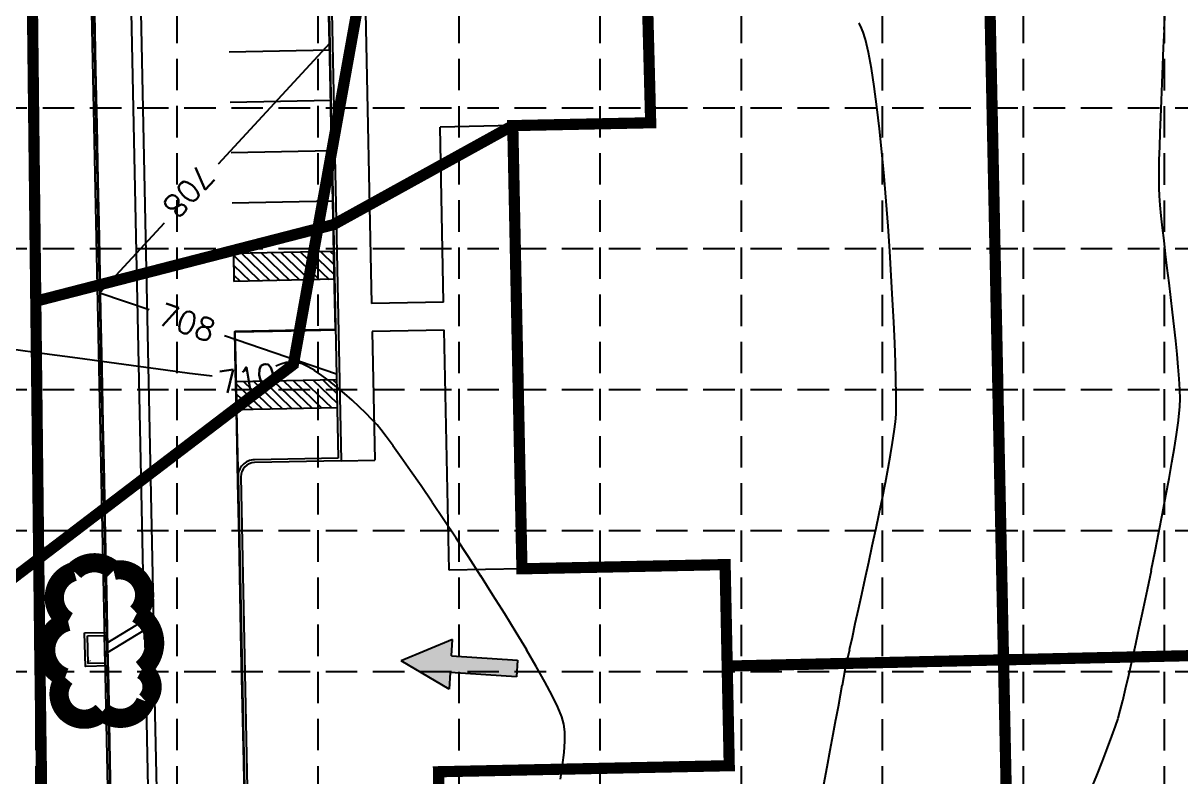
# Model space of a CAD drawing. Extents: x 5513 to 6525, y 3862 to 5479.
# Drawn here: x 5865.4 to 6072.4, y 4752.6 to 4887.5 of the extents above; entities that cross this region are included whole.
import ezdxf

# ---------------------------------------------------------------- set-up
doc = ezdxf.new("R2010")
doc.units = 0
doc.header["$LTSCALE"] = 50
doc.header["$MEASUREMENT"] = 0
for name, pattern in [('DAREA', [0.45, 0.35, -0.1]), ('HIDDEN', [0.375, 0.25, -0.125]), ('HIDDEN2', [0.1875, 0.125, -0.0625])]:
    doc.linetypes.add(name, pattern=pattern)
for name, color, linetype in [('C-BLDG-N', 1, 'Continuous'), ('C-DRNA-E', 11, 'DAREA'), ('C-PKNG-BACK-N', 7, 'Continuous'), ('C-PKNG-FACE-N', 4, 'Continuous'), ('C-PKNG-STRP-N', 7, 'Continuous'), ('C-STRM-PIPE-N', 4, 'Continuous'), ('c-strm-strc-n', 4, 'Continuous'), ('C-TOPO-MINR-N', 7, 'Continuous'), ('C-WTRC-EDGE', 4, 'HIDDEN2'), ('C-WTRC-FLOW-N', 7, 'Continuous'), ('CONT-MJR', 6, 'Continuous'), ('CONT-MNR', 14, 'Continuous'), ('GRID', 254, 'HIDDEN'), ('INLET PROTECTION', 5, 'Continuous'), ('l-walk-n', 6, 'Continuous'), ('v-prop-line', 3, 'Continuous'), ('V-PROP-SUBD-N', 4, 'Continuous')]:
    doc.layers.add(name, color=color, linetype=linetype)
for name, color, linetype, plot in [('C-TOPO-TINN--SUB-FACE', 6, 'Continuous', False), ('C-TOPO-TINN-CURB', 5, 'Continuous', False), ('C-TOPO-TINN-PVMT', 4, 'Continuous', False), ('C-TOPO-TINN-SUBG', 3, 'Continuous', False)]:
    doc.layers.add(name, color=color, linetype=linetype, plot=plot)
doc.styles.add('L100', font='simplex', dxfattribs={"height": 5})
doc.styles.add('L80', font='simplex', dxfattribs={"height": 4})
doc.styles.get("Standard").update_dxf_attribs({"font": 'ARIAL.TTF'})

# ---------------------------------------------------------------- blocks, each defined once
blk = doc.blocks.new('tf')
for p, q in [((0.0358, 0.1557), (-0.0842, 0.0957)), ((0.0358, 0.1157), (0.0358, 0.1557)), ((0.0358, 0.1157), (0.1958, 0.1157)), ((0.1958, 0.1157), (0.1958, 0.0757)), ((0.0358, 0.0357), (-0.0842, 0.0957)), ((0.0358, 0.0757), (0.0358, 0.0357)), ((0.1958, 0.0757), (0.0358, 0.0757))]:
    blk.add_line(p, q)
for points in [[(0.0358, 0.1557), (0.0358, 0.0357), (-0.0842, 0.0957), (0.0358, 0.0357)], [(0.1958, 0.0757), (0.1958, 0.1157), (0.0358, 0.0757), (0.0358, 0.1157)]]:
    blk.add_solid(points)

msp = doc.modelspace()

# ---------------------------------------------------------------- hatches: boundary and pattern name
at = {"layer": 'C-PKNG-STRP-N'}
h = msp.add_hatch(dxfattribs=at)
h.set_pattern_fill('ANSI31', scale=10, angle=-88.8124, style=0)
h.set_pattern_definition([(316.18761, (7216.1649, 5434.3723), (0.865374, 0.9020132), [])])
h.paths.add_polyline_path([(5920.98, 4846.63), (5921.08, 4841.63), (5903.08, 4841.26), (5902.98, 4846.26)])
h = msp.add_hatch(dxfattribs=at)
h.set_pattern_fill('ANSI31', scale=10, angle=-88.8124, style=0)
h.set_pattern_definition([(316.18761, (7216.6416, 5411.3793), (0.865374, 0.9020132), [])])
h.paths.add_polyline_path([(5921.45, 4823.64), (5921.56, 4818.64), (5903.56, 4818.27), (5903.46, 4823.27)])

# ---------------------------------------------------------------- linework, layer by layer
at = {"layer": 'C-BLDG-N', "color": 7}
msp.add_lwpolyline([(5939.79, 4747.17), (5939.66, 4753.5), (5991.65, 4754.58), (5990.91, 4790.57), (5954.58, 4789.82), (5954.01, 4817.14), (5953.68, 4817.14), (5952.93, 4853.46), (5953.26, 4853.47), (5952.94, 4869.13), (5977.6, 4869.64), (5977.24, 4886.98), (5976.9, 4886.98), (5976.01, 4929.96)], dxfattribs=at)
at = {"layer": 'C-DRNA-E', "color": 7, "const_width": 2, "elevation": -7.22, "flags": 128}
msp.add_lwpolyline([(5564.72, 4472.75), (5728.77, 4476.01), (5798.88, 4738.76), (5913.71, 4826.38), (5930.42, 4919.4), (6006.42, 5046.81), (6036.52, 5117.29), (5564.72, 5109.83)], dxfattribs=at)
at = {"layer": 'C-DRNA-E', "color": 7, "const_width": 2, "flags": 128}
msp.add_lwpolyline([(5930.42, 4919.4), (5913.71, 4826.38), (5798.88, 4738.76), (5728.77, 4476.01)], dxfattribs=at)
at = {"layer": 'C-PKNG-BACK-N', "color": 7}
for p, q in [((5874.73, 5026.96), (5881.69, 4691.26)), ((5919.23, 4955.12), (5922.25, 4809.15)), ((5922.25, 4809.15), (5906.76, 4808.83)), ((5904.31, 4806.28), (5906.68, 4691.89))]:
    msp.add_line(p, q, dxfattribs=at)
msp.add_arc((5906.81, 4806.33), 2.5, 91.1876, 181.1877, dxfattribs=at)
at = {"layer": 'C-PKNG-FACE-N', "color": 7}
for p, q in [((5875.23, 5026.97), (5882.19, 4691.38)), ((5918.74, 4954.61), (5921.74, 4809.64)), ((5921.74, 4809.64), (5906.75, 4809.33)), ((5903.81, 4806.27), (5906.18, 4691.88))]:
    msp.add_line(p, q, dxfattribs=at)
msp.add_arc((5906.81, 4806.33), 3, 91.1876, 181.1877, dxfattribs=at)
at = {"layer": 'C-PKNG-STRP-N', "color": 7}
for p, q in [((5920.23, 4882.63), (5902.23, 4882.25)), ((5920.42, 4873.63), (5902.42, 4873.25)), ((5920.6, 4864.63), (5902.61, 4864.26)), ((5920.79, 4855.63), (5902.79, 4855.26)), ((5920.98, 4846.63), (5902.98, 4846.26)), ((5902.98, 4846.26), (5903.08, 4841.26)), ((5921.08, 4841.63), (5903.08, 4841.26)), ((5921.27, 4832.64), (5903.27, 4832.27)), ((5921.45, 4823.64), (5903.46, 4823.27)), ((5903.46, 4823.27), (5903.56, 4818.27)), ((5921.56, 4818.64), (5903.56, 4818.27))]:
    msp.add_line(p, q, dxfattribs=at)
at = {"layer": 'C-STRM-PIPE-N', "color": 7}
for p, q in [((5882.81, 4981.03), (5886.96, 4780.54)), ((5884.56, 4981.06), (5888.78, 4777.22)), ((5880.42, 4776.58), (5886.96, 4780.54)), ((5880.46, 4774.85), (5887, 4778.81)), ((5887, 4778.81), (5887.03, 4777.18)), ((5887.03, 4777.18), (5887.16, 4777.18)), ((5887.16, 4777.18), (5888.84, 4696.05)), ((5888.66, 4777.22), (5890.34, 4696.08)), ((5888.66, 4777.22), (5888.78, 4777.22))]:
    msp.add_line(p, q, dxfattribs=at)
at = {"layer": 'c-strm-strc-n', "color": 7}
for points in [[(5876.38, 4778.34), (5880.38, 4778.43), (5880.51, 4772.43), (5876.51, 4772.34)], [(5876.89, 4777.85), (5879.89, 4777.91), (5880, 4772.92), (5877, 4772.85)]]:
    msp.add_lwpolyline(points, close=True, dxfattribs=at)
at = {"layer": 'C-TOPO-MINR-N', "color": 7, "elevation": 708}
for points in [[(5920.2, 4883.88), (5900.26, 4862.2)], [(5890.58, 4851.68), (5879.12, 4839.23), (5887.91, 4836.21)], [(5901.42, 4831.58), (5921.43, 4824.71)]]:
    msp.add_lwpolyline(points, dxfattribs=at)
at = {"layer": 'C-TOPO-TINN--SUB-FACE', "color": 7}
for points in [[(5905.12, 4745.25, 708.5), (5904.92, 4755.25, 708.5), (5904.71, 4765.25, 708.5), (5904.5, 4775.24, 708.5), (5904.3, 4785.24, 708.5), (5904.09, 4795.24, 708.5), (5903.88, 4805.24, 708.5), (5903.67, 4815.23, 708.5), (5903.47, 4825.23, 708.5), (5903.32, 4832.21, 708.5), (5913.32, 4832.42, 708.67), (5921.32, 4832.59, 708.8), (5921.11, 4842.59, 708.89), (5920.9, 4852.58, 708.97), (5920.84, 4855.63, 709), (5920.63, 4865.63, 708.82), (5920.43, 4875.63, 708.65), (5920.25, 4883.88, 708.5), (5920.05, 4893.88, 708.39)], [(5881.04, 4748.88, 708.24), (5880.84, 4758.88, 708.15), (5880.63, 4768.88, 708.06), (5880.49, 4775.72, 708), (5880.28, 4785.71, 708.08), (5880.07, 4795.71, 708.16), (5879.87, 4805.71, 708.24), (5879.66, 4815.71, 708.31), (5879.45, 4825.7, 708.39), (5879.24, 4835.7, 708.47), (5879.17, 4839.23, 708.5), (5878.96, 4849.22, 708.4), (5878.76, 4859.22, 708.3), (5878.55, 4869.22, 708.2), (5878.34, 4879.22, 708.1), (5878.14, 4889.22, 708)]]:
    msp.add_polyline3d(points, dxfattribs=at)
at = {"layer": 'C-TOPO-TINN-CURB', "color": 7}
for points in [[(5905.12, 4745.25, 708.5), (5904.92, 4755.25, 708.5), (5904.71, 4765.25, 708.5), (5904.5, 4775.24, 708.5), (5904.3, 4785.24, 708.5), (5904.09, 4795.24, 708.5), (5903.88, 4805.24, 708.5), (5903.67, 4815.23, 708.5), (5903.47, 4825.23, 708.5), (5903.32, 4832.21, 708.5), (5913.32, 4832.42, 708.67), (5921.32, 4832.59, 708.8), (5921.11, 4842.59, 708.89), (5920.9, 4852.58, 708.97), (5920.84, 4855.63, 709), (5920.63, 4865.63, 708.82), (5920.43, 4875.63, 708.65), (5920.25, 4883.88, 708.5), (5920.05, 4893.88, 708.39)], [(5880.94, 4748.88, 708.24), (5880.74, 4758.88, 708.15), (5880.53, 4768.87, 708.06), (5880.39, 4775.71, 708), (5880.18, 4785.71, 708.08), (5879.97, 4795.71, 708.16), (5879.77, 4805.71, 708.24), (5879.56, 4815.7, 708.31), (5879.35, 4825.7, 708.39), (5879.14, 4835.7, 708.47), (5879.07, 4839.22, 708.5), (5878.86, 4849.22, 708.4), (5878.66, 4859.22, 708.3), (5878.45, 4869.22, 708.2), (5878.24, 4879.22, 708.1), (5878.04, 4889.21, 708)]]:
    msp.add_polyline3d(points, dxfattribs=at)
at = {"layer": 'C-TOPO-TINN-PVMT', "color": 7}
for points in [[(5905.07, 4745.25, 708), (5904.87, 4755.25, 708), (5904.66, 4765.24, 708), (5904.45, 4775.24, 708), (5904.25, 4785.24, 708), (5904.04, 4795.24, 708), (5903.83, 4805.24, 708), (5903.62, 4815.23, 708), (5903.42, 4825.23, 708), (5903.27, 4832.26, 708), (5913.27, 4832.47, 708.17), (5921.27, 4832.64, 708.3), (5921.06, 4842.63, 708.39), (5920.85, 4852.63, 708.47), (5920.79, 4855.63, 708.5), (5920.58, 4865.63, 708.32), (5920.38, 4875.63, 708.15), (5920.2, 4883.88, 708), (5920, 4893.88, 707.89)], [(5880.99, 4748.88, 707.74), (5880.79, 4758.88, 707.65), (5880.58, 4768.87, 707.56), (5880.44, 4775.71, 707.5), (5880.23, 4785.71, 707.58), (5880.02, 4795.71, 707.66), (5879.82, 4805.71, 707.74), (5879.61, 4815.71, 707.81), (5879.4, 4825.7, 707.89), (5879.19, 4835.7, 707.97), (5879.12, 4839.23, 708), (5878.91, 4849.22, 707.9), (5878.71, 4859.22, 707.8), (5878.5, 4869.22, 707.7), (5878.29, 4879.22, 707.6), (5878.09, 4889.21, 707.5)]]:
    msp.add_polyline3d(points, dxfattribs=at)
at = {"layer": 'C-TOPO-TINN-SUBG', "color": 7, "elevation": 708.5}
msp.add_lwpolyline([(5939.79, 4747.17), (5939.66, 4753.5), (5991.65, 4754.58), (5990.91, 4790.57), (5954.58, 4789.82), (5954.01, 4817.14), (5953.68, 4817.14), (5952.93, 4853.46), (5953.26, 4853.47), (5952.94, 4869.13), (5977.6, 4869.64), (5977.24, 4886.98), (5976.9, 4886.98), (5976.01, 4929.96)], dxfattribs=at)
at = {"layer": 'C-TOPO-TINN-SUBG', "color": 7}
for points in [[(5905.02, 4745.25, 707.5), (5904.82, 4755.24, 707.5), (5904.61, 4765.24, 707.5), (5904.4, 4775.24, 707.5), (5904.2, 4785.24, 707.5), (5903.99, 4795.24, 707.5), (5903.78, 4805.23, 707.5), (5903.57, 4815.23, 707.5), (5903.37, 4825.23, 707.5), (5903.22, 4832.31, 707.5), (5913.22, 4832.52, 707.67), (5921.22, 4832.69, 707.8), (5921.01, 4842.68, 707.89), (5920.8, 4852.68, 707.97), (5920.74, 4855.63, 708), (5920.53, 4865.63, 707.82), (5920.33, 4875.63, 707.65), (5920.15, 4883.88, 707.5), (5919.95, 4893.87, 707.39)], [(5881.09, 4748.88, 707.24), (5880.89, 4758.88, 707.15), (5880.68, 4768.88, 707.06), (5880.54, 4775.72, 707), (5880.33, 4785.71, 707.08), (5880.12, 4795.71, 707.16), (5879.92, 4805.71, 707.24), (5879.71, 4815.71, 707.31), (5879.5, 4825.71, 707.39), (5879.29, 4835.7, 707.47), (5879.22, 4839.23, 707.5), (5879.01, 4849.23, 707.4), (5878.81, 4859.22, 707.3), (5878.6, 4869.22, 707.2), (5878.39, 4879.22, 707.1), (5878.19, 4889.22, 707)]]:
    msp.add_polyline3d(points, dxfattribs=at)
at = {"layer": 'C-WTRC-EDGE', "color": 7, "const_width": 2}
for points in [[(6042.46, 5116.72), (5863, 5114.54), (5867.94, 5072.16), (5865.28, 5045.93), (5868.36, 4775)], [(5976.01, 4929.96), (5977.6, 4869.64), (5952.94, 4869.13), (5954.58, 4789.82), (5990.91, 4790.57), (5991.65, 4754.58), (5939.66, 4753.5), (5939.79, 4747.17)], [(6037.47, 4928.9), (6045.27, 4552.65)], [(5952.94, 4869.13), (5920.88, 4851.41), (5867.65, 4837.7)], [(5991.28, 4772.41), (6099.22, 4774.84), (6100.47, 4777.19)], [(5868.36, 4775), (5872.32, 4478.86), (5959.87, 4479.74), (6008.04, 4559.21), (6005.13, 4699.51), (5940.81, 4698.18), (5940.68, 4704.51), (5927.01, 4704.23), (5926.13, 4746.89), (5939.79, 4747.17), (5939.66, 4753.5), (5991.65, 4754.58), (5991.28, 4772.41)]]:
    msp.add_lwpolyline(points, dxfattribs=at)
at = {"layer": 'CONT-MJR', "color": 42, "extrusion": (-0.136753, -0.990605, 0), "elevation": -5585.58}
msp.add_lwpolyline([(5153.8, 710), (5147.7, 710)], dxfattribs=at)
at = {"layer": 'CONT-MJR', "color": 42, "extrusion": (-0.136911, -0.990583, 0), "elevation": -5586.4}
msp.add_lwpolyline([(5158.85, 710), (5152.91, 710)], dxfattribs=at)
at = {"layer": 'CONT-MJR', "color": 42, "extrusion": (-0.136528, -0.990636, 0), "elevation": -5584.41}
msp.add_lwpolyline([(5166.7, 710), (5161.01, 710)], dxfattribs=at)
at = {"layer": 'CONT-MJR', "color": 42, "extrusion": (-0.135504, -0.990777, 0), "elevation": -5579.06}
msp.add_lwpolyline([(5177.79, 710), (5172.47, 710)], dxfattribs=at)
at = {"layer": 'CONT-MJR', "color": 42, "extrusion": (-0.133632, -0.991031, 0), "elevation": -5569.27}
msp.add_lwpolyline([(5193.19, 710), (5188.33, 710)], dxfattribs=at)
at = {"layer": 'CONT-MJR', "color": 42, "elevation": 710}
for points in [[(5911.47, 4826.45), (5910.56, 4826.07)], [(5913.36, 4826.83), (5912.41, 4826.72)], [(5914.34, 4826.76), (5913.36, 4826.83)], [(5917.52, 4825.28), (5916.33, 4825.98)], [(5895.11, 4824.78), (5890.84, 4825.34)], [(5898.72, 4824.33), (5895.11, 4824.78)], [(5899.17, 4824.27), (5898.72, 4824.33)], [(5921.5, 4822.34), (5920.13, 4823.43)], [(5925.49, 4818.81), (5924.21, 4820)], [(5927.76, 4816.56), (5926.69, 4817.65)], [(5928.69, 4815.57), (5927.76, 4816.56)], [(5933, 4809.75), (5931.52, 4811.82)], [(5936.53, 4804.64), (5934.68, 4807.34)], [(5942.79, 4795.32), (5940.62, 4798.59)], [(5945, 4791.95), (5942.79, 4795.32)], [(5960.99, 4765.06), (5959.96, 4767.17)], [(5961.71, 4763.31), (5960.99, 4765.06)]]:
    msp.add_lwpolyline(points, dxfattribs=at)
at = {"layer": 'CONT-MJR', "color": 42, "extrusion": (0.278215, -0.960519, 0), "elevation": -2991.24}
msp.add_lwpolyline([(7021.84, 710), (7020.87, 710)], dxfattribs=at)
at = {"layer": 'CONT-MJR', "color": 42, "extrusion": (-0.289153, -0.957283, 0), "elevation": -6330.72}
msp.add_lwpolyline([(4266.98, 710), (4266.02, 710)], dxfattribs=at)
at = {"layer": 'CONT-MJR', "color": 42, "extrusion": (0.426982, 0.90426, 0), "elevation": 6890.1}
msp.add_lwpolyline([(-3289.3, 710), (-3288.11, 710)], dxfattribs=at)
at = {"layer": 'CONT-MJR', "color": 42, "extrusion": (-0.558874, -0.829253, 0), "elevation": -7308.52}
msp.add_lwpolyline([(2211.94, 710), (2210.39, 710)], dxfattribs=at)
at = {"layer": 'CONT-MJR', "color": 42, "extrusion": (-0.595216, -0.803566, 0), "elevation": -7399.7}
msp.add_lwpolyline([(1886.23, 710), (1884.57, 710)], dxfattribs=at)
at = {"layer": 'CONT-MJR', "color": 42, "extrusion": (0.644439, 0.764656, 0), "elevation": 7503.47}
msp.add_lwpolyline([(-1422, 710), (-1420.21, 710)], dxfattribs=at)
at = {"layer": 'CONT-MJR', "color": 42, "extrusion": (-0.662988, -0.74863, 0), "elevation": -7536.07}
msp.add_lwpolyline([(1239.44, 710), (1237.65, 710)], dxfattribs=at)
at = {"layer": 'CONT-MJR', "color": 42, "extrusion": (-0.695823, -0.718214, 0), "elevation": -7584.03}
msp.add_lwpolyline([(904.39, 710), (902.73, 710)], dxfattribs=at)
at = {"layer": 'CONT-MJR', "color": 42, "extrusion": (0.772881, 0.634551, 0), "elevation": 7637.89}
msp.add_lwpolyline([(-41.22, 710), (-40.2, 710)], dxfattribs=at)
at = {"layer": 'CONT-MJR', "color": 42, "extrusion": (0.797461, 0.60337, 0), "elevation": 7633.51}
msp.add_lwpolyline([(260.43, 710), (262.01, 710)], dxfattribs=at)
at = {"layer": 'CONT-MJR', "color": 42, "extrusion": (0.808571, 0.588398, 0), "elevation": 7627.33}
msp.add_lwpolyline([(400.6, 710), (402.69, 710)], dxfattribs=at)
at = {"layer": 'CONT-MJR', "color": 42, "extrusion": (0.82002, 0.572335, 0), "elevation": 7617.96}
msp.add_lwpolyline([(545.49, 710), (548.43, 710)], dxfattribs=at)
at = {"layer": 'CONT-MJR', "color": 42, "extrusion": (0.827102, 0.562052, 0), "elevation": 7610.58}
msp.add_lwpolyline([(633.75, 710), (637.29, 710)], dxfattribs=at)
at = {"layer": 'CONT-MJR', "color": 42, "extrusion": (0.830156, 0.557531, 0), "elevation": 7607}
msp.add_lwpolyline([(671.49, 710), (675.25, 710)], dxfattribs=at)
at = {"layer": 'CONT-MJR', "color": 42, "extrusion": (0.839456, 0.543427, 0), "elevation": 7594.64}
msp.add_lwpolyline([(787.88, 710), (791.95, 710)], dxfattribs=at)
at = {"layer": 'CONT-MJR', "color": 42, "extrusion": (0.84302, 0.537883, 0), "elevation": 7589.29}
msp.add_lwpolyline([(833.87, 710), (837.92, 710)], dxfattribs=at)
at = {"layer": 'CONT-MJR', "color": 42, "extrusion": (0.847043, 0.531525, 0), "elevation": 7582.8}
msp.add_lwpolyline([(886.96, 710), (890.94, 710)], dxfattribs=at)
at = {"layer": 'CONT-MJR', "color": 42, "extrusion": (0.851712, 0.52401, 0), "elevation": 7574.65}
msp.add_lwpolyline([(950.15, 710), (954.01, 710)], dxfattribs=at)
at = {"layer": 'CONT-MJR', "color": 42, "extrusion": (0.857286, 0.514841, 0), "elevation": 7564.02}
msp.add_lwpolyline([(1027.7, 710), (1031.37, 710)], dxfattribs=at)
at = {"layer": 'CONT-MJR', "color": 42, "extrusion": (0.864138, 0.503254, 0), "elevation": 7549.5}
msp.add_lwpolyline([(1126.01, 710), (1129.43, 710)], dxfattribs=at)
at = {"layer": 'CONT-MJR', "color": 42, "extrusion": (0.872852, 0.487986, 0), "elevation": 7528.54}
msp.add_lwpolyline([(1255.42, 710), (1258.55, 710)], dxfattribs=at)
at = {"layer": 'CONT-MJR', "color": 42, "extrusion": (0.884374, 0.466779, 0), "elevation": 7496.05}
msp.add_lwpolyline([(1433.97, 710), (1436.74, 710)], dxfattribs=at)
at = {"layer": 'CONT-MJR', "color": 42, "extrusion": (0.959559, 0.281509, 0), "elevation": 7061.52}
msp.add_lwpolyline([(2891.03, 710), (2892.4, 710)], dxfattribs=at)
at = {"layer": 'CONT-MJR', "color": 42, "extrusion": (0.994428, 0.105421, 0), "elevation": 6430.89}
msp.add_lwpolyline([(4105.58, 710), (4106.93, 710)], dxfattribs=at)
at = {"layer": 'CONT-MJR', "color": 42, "extrusion": (0.999999, -0.001643, 0), "elevation": 5954.41}
msp.add_lwpolyline([(4768.75, 710), (4770.44, 710)], dxfattribs=at)
at = {"layer": 'CONT-MJR', "color": 42, "extrusion": (0.997792, -0.066417, 0), "elevation": 5633}
msp.add_lwpolyline([(5142.44, 710), (5144.45, 710)], dxfattribs=at)
at = {"layer": 'CONT-MJR', "color": 42, "extrusion": (0.994021, -0.109189, 0), "elevation": 5407.05}
msp.add_lwpolyline([(5377.22, 710), (5379.51, 710)], dxfattribs=at)
at = {"layer": 'CONT-MJR', "color": 42, "extrusion": (0.990255, -0.139267, 0), "elevation": 5241.58}
msp.add_lwpolyline([(5536.11, 710), (5538.64, 710)], dxfattribs=at)
at = {"layer": 'CONT-MNR', "color": 42, "extrusion": (0.999221, -0.039459, 0), "elevation": 5871.91}
msp.add_lwpolyline([(5121.99, 708), (5125.18, 708)], dxfattribs=at)
at = {"layer": 'CONT-MNR', "color": 42, "extrusion": (0.833737, 0.552161, 0), "elevation": 7713.46}
msp.add_lwpolyline([(753.49, 709), (753.71, 709)], dxfattribs=at)
at = {"layer": 'CONT-MNR', "color": 42, "extrusion": (0.880958, 0.473195, 0), "elevation": 7611.56}
msp.add_lwpolyline([(1458.75, 709), (1459.25, 709)], dxfattribs=at)
at = {"layer": 'CONT-MNR', "color": 42}
for points, elevation in [([(6015.53, 4886), (6015.18, 4886.85)], 709), ([(6069.31, 4883.08), (6069.45, 4886.3)], 708), ([(6016.54, 4882.19), (6015.99, 4884.53)], 709), ([(6017.06, 4879.36), (6016.54, 4882.19)], 709), ([(6018.5, 4868.57), (6018.05, 4872.49)], 709), ([(6068.51, 4860.97), (6068.55, 4863)], 708), ([(6068.5, 4859.27), (6068.51, 4860.97)], 708), ([(6019.7, 4855.63), (6019.33, 4860.07)], 709), ([(6068.91, 4852.96), (6068.73, 4854.87)], 708), ([(6069.13, 4850.85), (6068.91, 4852.96)], 708), ([(6020.87, 4838), (6020.63, 4842.26)], 709), ([(6070.3, 4841.01), (6069.98, 4843.6)], 708), ([(6070.61, 4838.38), (6070.3, 4841.01)], 708), ([(6021.07, 4833.95), (6020.87, 4838)], 709), ([(6071.49, 4830.63), (6071.22, 4833.16)], 708), ([(6021.37, 4826.71), (6021.24, 4830.17)], 709), ([(6071.74, 4828.21), (6071.49, 4830.63)], 708), ([(6071.95, 4825.93), (6071.74, 4828.21)], 708), ([(6072.23, 4818.87), (6072.26, 4820.25)], 708), ([(6021.36, 4816.1), (6021.48, 4817.5)], 709), ([(6021.48, 4817.5), (6021.51, 4818.99)], 709), ([(6071.92, 4815.91), (6072.13, 4817.59)], 708), ([(6072.13, 4817.59), (6072.23, 4818.87)], 708), ([(6020.86, 4812.43), (6021.15, 4814.4)], 709), ([(6071.26, 4811.5), (6071.63, 4813.87)], 708), ([(6020.49, 4810.22), (6020.86, 4812.43)], 709), ([(6070.3, 4805.99), (6070.81, 4808.86)], 708), ([(6069.74, 4802.92), (6070.3, 4805.99)], 708), ([(6069.13, 4799.7), (6069.74, 4802.92)], 708), ([(6018.45, 4799.7), (6019.03, 4802.52)], 709), ([(6017.85, 4796.82), (6018.45, 4799.7)], 709), ([(6016.6, 4790.99), (6017.23, 4793.9)], 709), ([(6066.43, 4786.13), (6067.13, 4789.54)], 708), ([(6014.76, 4782.58), (6015.35, 4785.29)], 709), ([(6065.73, 4782.77), (6066.43, 4786.13)], 708), ([(6014.19, 4780), (6014.76, 4782.58)], 709), ([(6013.66, 4777.6), (6014.19, 4780)], 709), ([(6063.1, 4770.78), (6063.71, 4773.48)], 708), ([(6011.87, 4768.98), (6012.13, 4770.34)], 709), ([(6062.53, 4768.34), (6063.1, 4770.78)], 708), ([(6011.16, 4765.17), (6011.55, 4767.24)], 709), ([(6061.17, 4763.06), (6061.56, 4764.44)], 708), ([(6009.72, 4757.37), (6010.24, 4760.2)], 709), ([(6058.39, 4755.42), (6059.3, 4757.78)], 708), ([(6057.36, 4752.84), (6058.39, 4755.42)], 708), ([(6056.24, 4750.08), (6057.36, 4752.84)], 708)]:
    msp.add_lwpolyline(points, dxfattribs=dict(at, elevation=elevation))
at = {"layer": 'CONT-MNR', "color": 42, "extrusion": (0.955579, 0.294737, 0), "elevation": 7188.4}
msp.add_lwpolyline([(2894.42, 709), (2895.96, 709)], dxfattribs=at)
at = {"layer": 'CONT-MNR', "color": 42, "extrusion": (0.999139, -0.041488, 0), "elevation": 5861.5}
msp.add_lwpolyline([(5127.46, 708), (5130.68, 708)], dxfattribs=at)
at = {"layer": 'CONT-MNR', "color": 42, "extrusion": (0.988197, 0.153185, 0), "elevation": 6693.49}
msp.add_lwpolyline([(3896.75, 709), (3900.05, 709)], dxfattribs=at)
at = {"layer": 'CONT-MNR', "color": 42, "extrusion": (0.999138, -0.04151, 0), "elevation": 5861.38}
msp.add_lwpolyline([(5124.42, 708), (5127.59, 708)], dxfattribs=at)
at = {"layer": 'CONT-MNR', "color": 42, "extrusion": (0.991308, 0.13156, 0), "elevation": 6606.77}
msp.add_lwpolyline([(4038.4, 709), (4042.05, 709)], dxfattribs=at)
at = {"layer": 'CONT-MNR', "color": 42, "extrusion": (0.999165, -0.040849, 0), "elevation": 5864.77}
msp.add_lwpolyline([(5117.46, 708), (5120.54, 708)], dxfattribs=at)
at = {"layer": 'CONT-MNR', "color": 42, "extrusion": (0.999223, -0.039416, 0), "elevation": 5872.11}
msp.add_lwpolyline([(5106.09, 708), (5109.04, 708)], dxfattribs=at)
at = {"layer": 'CONT-MNR', "color": 42, "extrusion": (0.999314, -0.037039, 0), "elevation": 5884.24}
msp.add_lwpolyline([(5089.33, 708), (5092.11, 708)], dxfattribs=at)
at = {"layer": 'CONT-MNR', "color": 42, "extrusion": (0.994743, 0.102403, 0), "elevation": 6485.42}
msp.add_lwpolyline([(4222.48, 709), (4226.66, 709)], dxfattribs=at)
at = {"layer": 'CONT-MNR', "color": 42, "extrusion": (0.999441, -0.03342, 0), "elevation": 5902.63}
msp.add_lwpolyline([(5065.41, 708), (5067.98, 708)], dxfattribs=at)
at = {"layer": 'CONT-MNR', "color": 42, "extrusion": (0.999607, -0.028029, 0), "elevation": 5929.86}
msp.add_lwpolyline([(5031.18, 708), (5033.5, 708)], dxfattribs=at)
at = {"layer": 'CONT-MNR', "color": 42, "extrusion": (0.995765, 0.091932, 0), "elevation": 6440.64}
msp.add_lwpolyline([(4286.13, 709), (4290.48, 709)], dxfattribs=at)
at = {"layer": 'CONT-MNR', "color": 42, "extrusion": (0.999881, 0.01544, 0), "elevation": 6142.8}
msp.add_lwpolyline([(4763.67, 708), (4764.99, 708)], dxfattribs=at)
at = {"layer": 'CONT-MNR', "color": 42, "extrusion": (0.998606, 0.052783, 0), "elevation": 6316.48}
msp.add_lwpolyline([(4529.46, 708), (4530.86, 708)], dxfattribs=at)
at = {"layer": 'CONT-MNR', "color": 42, "extrusion": (0.996888, 0.078826, 0), "elevation": 6432.53}
msp.add_lwpolyline([(4361.39, 708), (4363.07, 708)], dxfattribs=at)
at = {"layer": 'CONT-MNR', "color": 42, "extrusion": (0.997147, 0.075487, 0), "elevation": 6369.06}
msp.add_lwpolyline([(4382.86, 709), (4387.36, 709)], dxfattribs=at)
at = {"layer": 'CONT-MNR', "color": 42, "extrusion": (0.997639, 0.068673, 0), "elevation": 6338.97}
msp.add_lwpolyline([(4421.78, 709), (4426.27, 709)], dxfattribs=at)
at = {"layer": 'CONT-MNR', "color": 42, "extrusion": (0.99365, 0.112511, 0), "elevation": 6576.37}
msp.add_lwpolyline([(4134.9, 708), (4137.2, 708)], dxfattribs=at)
at = {"layer": 'CONT-MNR', "color": 42, "extrusion": (0.993147, 0.11687, 0), "elevation": 6594.45}
msp.add_lwpolyline([(4103.56, 708), (4106, 708)], dxfattribs=at)
at = {"layer": 'CONT-MNR', "color": 42, "extrusion": (0.998051, 0.062396, 0), "elevation": 6311.03}
msp.add_lwpolyline([(4457.16, 709), (4461.57, 709)], dxfattribs=at)
at = {"layer": 'CONT-MNR', "color": 42, "extrusion": (0.992862, 0.11927, 0), "elevation": 6604.35}
msp.add_lwpolyline([(4085.06, 708), (4087.61, 708)], dxfattribs=at)
at = {"layer": 'CONT-MNR', "color": 42, "extrusion": (0.993107, 0.117212, 0), "elevation": 6595.88}
msp.add_lwpolyline([(4090.83, 708), (4093.48, 708)], dxfattribs=at)
at = {"layer": 'CONT-MNR', "color": 42, "extrusion": (0.999019, 0.044275, 0), "elevation": 6229.19}
msp.add_lwpolyline([(4558.84, 709), (4562.63, 709)], dxfattribs=at)
at = {"layer": 'CONT-MNR', "color": 42, "extrusion": (0.993533, 0.113545, 0), "elevation": 6580.74}
msp.add_lwpolyline([(4112.54, 708), (4115.15, 708)], dxfattribs=at)
at = {"layer": 'CONT-MNR', "color": 42, "extrusion": (0.99957, 0.029318, 0), "elevation": 6160.29}
msp.add_lwpolyline([(4645.05, 709), (4648.11, 709)], dxfattribs=at)
at = {"layer": 'CONT-MNR', "color": 42, "extrusion": (0.997106, 0.076023, 0), "elevation": 6421.25}
msp.add_lwpolyline([(4348.24, 708), (4350.36, 708)], dxfattribs=at)
at = {"layer": 'CONT-MNR', "color": 42, "extrusion": (0.999824, 0.018735, 0), "elevation": 6110.77}
msp.add_lwpolyline([(4707.4, 709), (4710, 709)], dxfattribs=at)
at = {"layer": 'CONT-MNR', "color": 42, "extrusion": (0.998425, 0.056107, 0), "elevation": 6333.19}
msp.add_lwpolyline([(4473.63, 708), (4475.54, 708)], dxfattribs=at)
at = {"layer": 'CONT-MNR', "color": 42, "extrusion": (0.999633, 0.027078, 0), "elevation": 6200.56}
msp.add_lwpolyline([(4654.06, 708), (4655.72, 708)], dxfattribs=at)
at = {"layer": 'CONT-MNR', "color": 42, "extrusion": (0.999995, 0.003086, 0), "elevation": 6036.36}
msp.add_lwpolyline([(4800.38, 709), (4802.45, 709)], dxfattribs=at)
at = {"layer": 'CONT-MNR', "color": 42, "extrusion": (0.992627, -0.121209, 0), "elevation": 5393.21}
msp.add_lwpolyline([(5508.72, 709), (5510.44, 709)], dxfattribs=at)
at = {"layer": 'CONT-MNR', "color": 42, "extrusion": (0.989826, -0.142282, 0), "elevation": 5324.93}
msp.add_lwpolyline([(5628.77, 708), (5630.84, 708)], dxfattribs=at)
at = {"layer": 'CONT-MNR', "color": 42, "extrusion": (0.986035, -0.166537, 0), "elevation": 5185.18}
msp.add_lwpolyline([(5752.72, 708), (5755.4, 708)], dxfattribs=at)
at = {"layer": 'CONT-MNR', "color": 42, "extrusion": (0.984134, -0.177429, 0), "elevation": 5071.5}
msp.add_lwpolyline([(5799.66, 709), (5802.11, 709)], dxfattribs=at)
at = {"layer": 'CONT-MNR', "color": 42, "extrusion": (0.982356, -0.187021, 0), "elevation": 5014.68}
msp.add_lwpolyline([(5846.23, 709), (5848.86, 709)], dxfattribs=at)
at = {"layer": 'CONT-MNR', "color": 42, "extrusion": (0.980922, -0.194403, 0), "elevation": 4970.57}
msp.add_lwpolyline([(5881.01, 709), (5883.78, 709)], dxfattribs=at)
at = {"layer": 'CONT-MNR', "color": 42, "extrusion": (0.981835, -0.189735, 0), "elevation": 5048.22}
msp.add_lwpolyline([(5860.64, 708), (5864.04, 708)], dxfattribs=at)
at = {"layer": 'CONT-MNR', "color": 42, "extrusion": (0.978063, -0.208307, 0), "elevation": 4886.63}
msp.add_lwpolyline([(5942.17, 709), (5945.16, 709)], dxfattribs=at)
at = {"layer": 'CONT-MNR', "color": 42, "extrusion": (0.981068, -0.193661, 0), "elevation": 5024.73}
msp.add_lwpolyline([(5877.33, 708), (5880.79, 708)], dxfattribs=at)
at = {"layer": 'CONT-MNR', "color": 42, "extrusion": (0.980342, -0.197304, 0), "elevation": 5002.86}
msp.add_lwpolyline([(5892.46, 708), (5895.95, 708)], dxfattribs=at)
at = {"layer": 'CONT-MNR', "color": 42, "extrusion": (0.977022, -0.213139, 0), "elevation": 4857.2}
msp.add_lwpolyline([(5960.32, 709), (5963.27, 709)], dxfattribs=at)
at = {"layer": 'CONT-MNR', "color": 42, "extrusion": (0.976714, -0.214545, 0), "elevation": 4848.62}
msp.add_lwpolyline([(5964.43, 709), (5967.31, 709)], dxfattribs=at)
at = {"layer": 'CONT-MNR', "color": 42, "extrusion": (0.978148, -0.207909, 0), "elevation": 4938.8}
msp.add_lwpolyline([(5936.05, 708), (5939.38, 708)], dxfattribs=at)
at = {"layer": 'CONT-MNR', "color": 42, "extrusion": (0.977313, -0.211801, 0), "elevation": 4915.13}
msp.add_lwpolyline([(5952.48, 708), (5955.67, 708)], dxfattribs=at)
at = {"layer": 'CONT-MNR', "color": 42, "extrusion": (0.977092, -0.212818, 0), "elevation": 4859.14}
msp.add_lwpolyline([(5945.71, 709), (5947.96, 709)], dxfattribs=at)
at = {"layer": 'CONT-MNR', "color": 42, "extrusion": (0.976354, -0.216178, 0), "elevation": 4888.41}
msp.add_lwpolyline([(5971.45, 708), (5974.45, 708)], dxfattribs=at)
at = {"layer": 'CONT-MNR', "color": 42, "extrusion": (0.977793, -0.209574, 0), "elevation": 4878.85}
msp.add_lwpolyline([(5927.54, 709), (5929.55, 709)], dxfattribs=at)
at = {"layer": 'CONT-MNR', "color": 42, "extrusion": (0.980901, -0.194507, 0), "elevation": 4969.44}
msp.add_lwpolyline([(5848.64, 709), (5850.05, 709)], dxfattribs=at)
at = {"layer": 'CONT-MNR', "color": 42, "extrusion": (0.978959, -0.204058, 0), "elevation": 4912.18}
msp.add_lwpolyline([(5898.21, 709), (5899.94, 709)], dxfattribs=at)
at = {"layer": 'CONT-MNR', "color": 42, "extrusion": (0.982886, -0.184212, 0), "elevation": 5030.48}
msp.add_lwpolyline([(5793.06, 709), (5794.82, 709)], dxfattribs=at)
at = {"layer": 'CONT-MNR', "color": 42, "extrusion": (0.971684, -0.236283, 0), "elevation": 4764.19}
msp.add_lwpolyline([(6063.61, 708), (6065.79, 708)], dxfattribs=at)
at = {"layer": 'CONT-MNR', "color": 42, "extrusion": (0.968617, -0.248559, 0), "elevation": 4687.08}
msp.add_lwpolyline([(6121.57, 708), (6123.41, 708)], dxfattribs=at)
at = {"layer": 'CONT-MNR', "color": 42, "extrusion": (0.983209, -0.182484, 0), "elevation": 5040.66}
msp.add_lwpolyline([(5779.7, 709), (5782.1, 709)], dxfattribs=at)
at = {"layer": 'CONT-MNR', "color": 42, "extrusion": (0.983308, -0.18195, 0), "elevation": 5043.79}
msp.add_lwpolyline([(5774.31, 709), (5776.97, 709)], dxfattribs=at)
at = {"layer": 'CONT-MNR', "color": 42, "extrusion": (0.942399, -0.334492, 0), "elevation": 4118.88}
msp.add_lwpolyline([(6512.74, 708), (6514.62, 708)], dxfattribs=at)
at = {"layer": 'CONT-MNR', "color": 42, "extrusion": (0.951919, -0.306349, 0), "elevation": 4310.59}
msp.add_lwpolyline([(6389.39, 708), (6390.88, 708)], dxfattribs=at)
at = {"layer": 'CONT-MNR', "color": 42, "extrusion": (0.936322, -0.351143, 0), "elevation": 4002.8}
msp.add_lwpolyline([(6582.49, 708), (6584.72, 708)], dxfattribs=at)
at = {"layer": 'CONT-MNR', "color": 42, "extrusion": (0.983453, -0.181164, 0), "elevation": 5048.41}
msp.add_lwpolyline([(5764.33, 709), (5767.39, 709)], dxfattribs=at)
at = {"layer": 'CONT-MNR', "color": 42, "extrusion": (0.983511, -0.180847, 0), "elevation": 5050.26}
msp.add_lwpolyline([(5759.51, 709), (5762.71, 709)], dxfattribs=at)
at = {"layer": 'GRID', "color": 253, "linetype": 'HIDDEN', "ltscale": 0.45}
for p, q in [((5867.71, 3989.52), (5867.71, 5452.43)), ((5892.93, 3989.52), (5892.93, 5452.43)), ((5918.15, 3989.52), (5918.15, 5452.43)), ((5943.37, 3989.51), (5943.37, 5452.43)), ((5968.59, 3989.51), (5968.59, 5452.43)), ((5993.82, 3989.5), (5993.82, 5452.43)), ((6019.04, 3989.5), (6019.04, 5452.43)), ((6044.26, 3989.5), (6044.26, 5452.43)), ((6069.48, 3989.49), (6069.48, 5452.43)), ((5539.82, 4872.33), (6498.25, 4872.33)), ((5539.82, 4847.11), (6498.25, 4847.11)), ((5539.82, 4821.89), (6498.25, 4821.89)), ((5539.82, 4796.67), (6498.25, 4796.67)), ((5539.82, 4771.44), (6498.25, 4771.44))]:
    msp.add_line(p, q, dxfattribs=at)
at = {"layer": 'INLET PROTECTION', "color": 170, "ltscale": 100, "const_width": 3.44}
msp.add_lwpolyline([(5885.72, 4781.86, 0.520567), (5885.72, 4781.86, 0.765195), (5881.55, 4789.52, 0.417879), (5874.5, 4789.34, 0.6649), (5873.42, 4780.4, 0.744833), (5872.9, 4770.34, 0.975642), (5879.56, 4764.29, 0.520567), (5887.29, 4766.1, 0.520567), (5886.59, 4771.79, 0.540264), (5885.72, 4781.86)], format="xyb", close=True, dxfattribs=at)
at = {"layer": 'l-walk-n', "color": 7}
for p, q in [((5925.15, 4958.97), (5927.67, 4837.27)), ((5952.94, 4869.13), (5939.93, 4868.86)), ((5940.58, 4837.54), (5939.93, 4868.86)), ((5940.58, 4837.54), (5927.67, 4837.27)), ((5940.69, 4832.54), (5927.78, 4832.27)), ((5927.78, 4832.27), (5928.25, 4809.28)), ((5941.58, 4789.55), (5940.69, 4832.54)), ((5922.25, 4809.15), (5928.25, 4809.28)), ((5954.58, 4789.82), (5941.58, 4789.55))]:
    msp.add_line(p, q, dxfattribs=at)
at = {"layer": 'v-prop-line', "color": 7}
msp.add_line((5863, 5114.54), (5872.32, 4478.86), dxfattribs=at)
at = {"layer": 'V-PROP-SUBD-N', "color": 7}
msp.add_line((5863, 5114.54), (5872.32, 4478.86), dxfattribs=at)

# ---------------------------------------------------------------- block references
at = {"layer": 'C-WTRC-FLOW-N', "color": 7, "xscale": 74.18440868327849, "yscale": 74.18440868437392, "zscale": 74.18440868402716, "rotation": 356.2329480499762}
msp.add_blockref('tf', (5938.75, 4765.83), dxfattribs=at)

# ---------------------------------------------------------------- texts
at = {"layer": 'C-TOPO-MINR-N', "color": 7, "char_height": 4, "attachment_point": 5, "style": 'L100'}
for insert, rotation in [((5894.98, 4857.37, 708), 227.3837), ((5894.67, 4833.89, 708), 341.0658)]:
    msp.add_mtext('{708}', dxfattribs=dict(at, insert=insert, rotation=rotation))
at = {"layer": 'CONT-MJR', "color": 42, "insert": (5900.06, 4825.03, 710), "char_height": 4, "width": 14.2857, "attachment_point": 1, "rotation": 9.4251, "style": 'L80'}
msp.add_mtext('\\Fsimplex.shx;\\W1.0000000000;\\T1.0000000000;\\o\\l710', dxfattribs=at)
at = {"layer": 'defpoints', "color": 7}
msp.add_text("5'", height=0.5, rotation=271.1886, dxfattribs=at).set_placement((5877.03, 4773.52))

doc.saveas('drawing.dxf')
